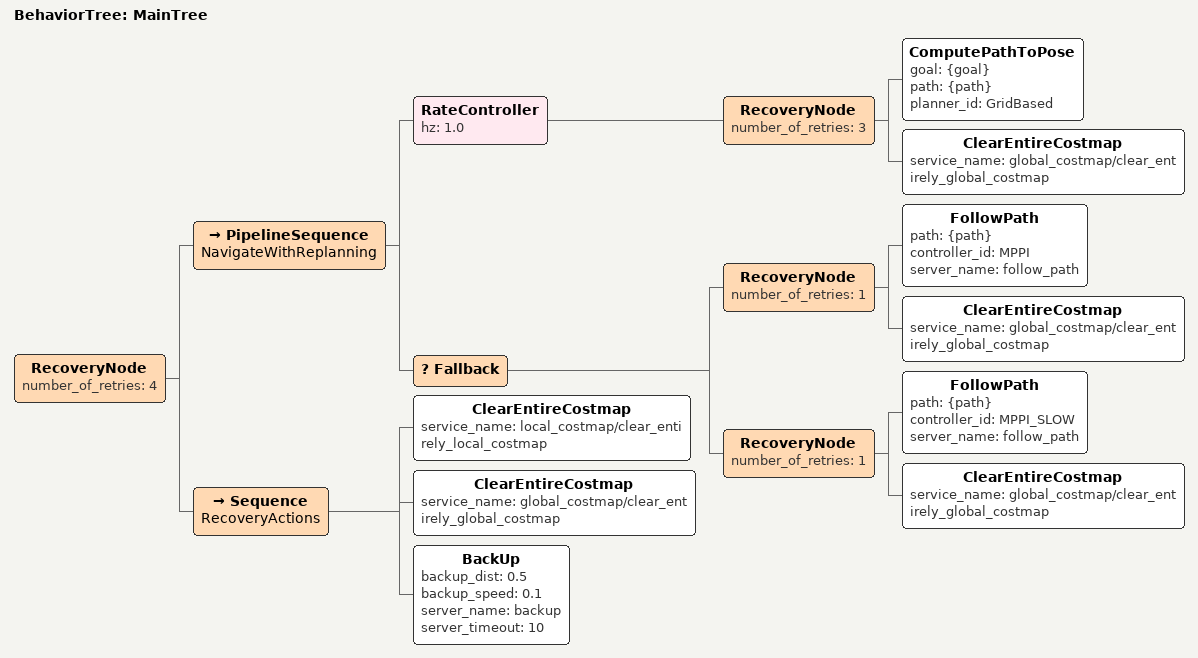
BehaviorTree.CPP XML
<root main_tree_to_execute="MainTree" BTCPP_format="4">

  <BehaviorTree ID="MainTree">

    <RecoveryNode number_of_retries="4">

      <!-- ===== ОСНОВНОЙ PIPELINE ===== -->
      <PipelineSequence name="NavigateWithReplanning">

        <!-- === ГЛОБАЛЬНОЕ ПЛАНИРОВАНИЕ === -->
        <RateController hz="1.0">
          <RecoveryNode number_of_retries="3">

            <ComputePathToPose
                goal="{goal}"
                path="{path}"
                planner_id="GridBased"/>

            <ClearEntireCostmap
                service_name="global_costmap/clear_entirely_global_costmap"/>

          </RecoveryNode>
        </RateController>

        <!-- === ЛОКАЛЬНОЕ СЛЕДОВАНИЕ === -->
        <Fallback>

          <!-- Основной MPPI -->
          <RecoveryNode number_of_retries="1">
            <FollowPath
                path="{path}"
                controller_id="MPPI"
                server_name="follow_path"/>

            <ClearEntireCostmap
                service_name="global_costmap/clear_entirely_global_costmap"/>
          </RecoveryNode>

          <!-- Медленный MPPI -->
          <RecoveryNode number_of_retries="1">
            <FollowPath
                path="{path}"
                controller_id="MPPI_SLOW"
                server_name="follow_path"/>

            <ClearEntireCostmap
                service_name="global_costmap/clear_entirely_global_costmap"/>
          </RecoveryNode>

        </Fallback>

      </PipelineSequence>

      <!-- === RECOVERY === -->
      <Sequence name="RecoveryActions">

        <ClearEntireCostmap
            service_name="local_costmap/clear_entirely_local_costmap"/>

        <ClearEntireCostmap
            service_name="global_costmap/clear_entirely_global_costmap"/>

        <BackUp
            backup_dist="0.5"
            backup_speed="0.1"
            server_name="backup"
            server_timeout="10"/>

      </Sequence>

    </RecoveryNode>

  </BehaviorTree>

</root>
